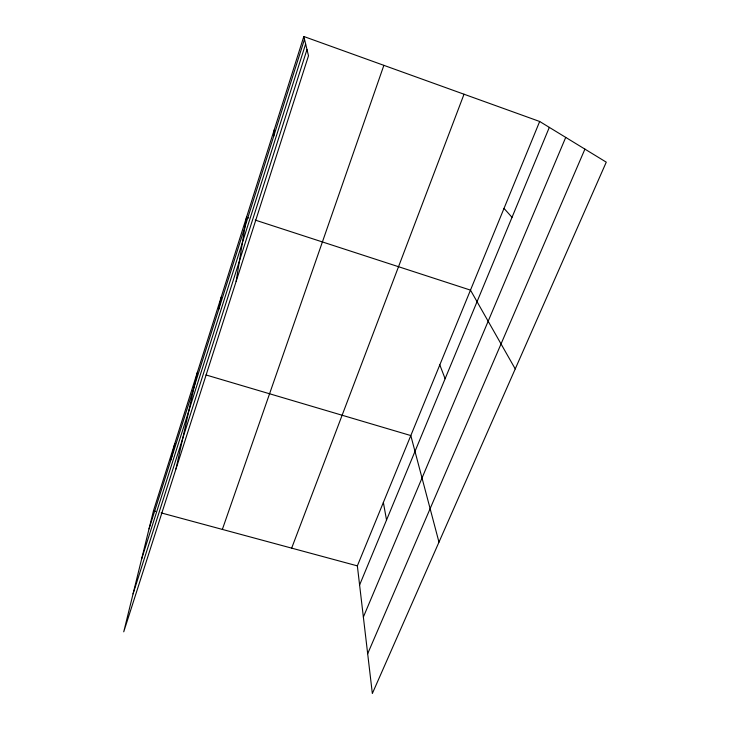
<?xml version="1.0" encoding="UTF-8"?>
<svg xmlns="http://www.w3.org/2000/svg" width="730" height="730" viewBox="0 0 730 730"><rect width="100%" height="100%" fill="white"/><g stroke="black" fill="none" stroke-linecap="round" stroke-linejoin="round"><path stroke-width="1.09" d="M273.768 136.054L274.261 129.785M236.137 281.379L246.53 217.257L248.693 217.96M218.836 309.046L221.217 297.101M175.966 468.97L197.346 372.4M170.966 459.772L174.798 443.521M303.826 36.5L153.464 510.808L123.735 631.824L308.498 55.79L303.826 36.5L539.671 121.481L606.265 162.16L372.346 693.5L357.353 565.869L539.671 121.481M149.039 528.839L304.501 39.265M141.602 559.107L305.642 43.992M133.052 593.901L306.992 49.558M222.358 529.414L383.87 65.344M291.662 548.13L464.024 94.225M359.598 585.004L549.316 127.376M363.367 617.042L565.723 137.395M367.674 653.715L584.922 149.121M153.464 510.808L155.654 511.402M161.12 512.88L357.353 565.869M205.969 374.946L410.808 435.564L438.976 542.153M255.199 220.077L470.476 290.12L515.234 368.924M504.01 208.406L512.022 217.321M439.807 364.89L445.118 378.724M383.369 502.45L386.535 520.043"/></g></svg>
